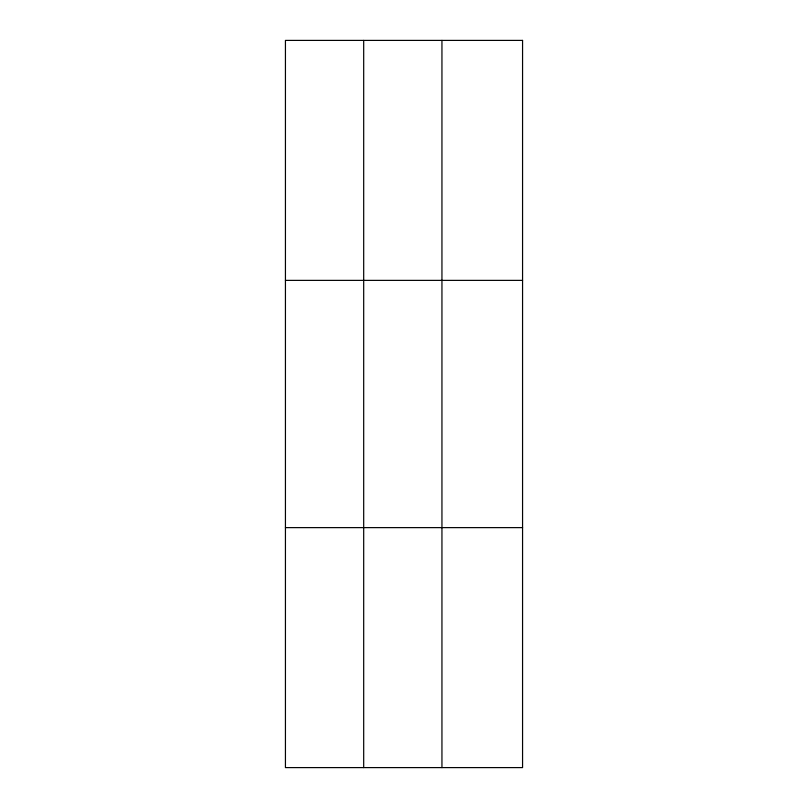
<?xml version="1.0" encoding="UTF-8"?>
<svg xmlns="http://www.w3.org/2000/svg" width="808" height="808" viewBox="0 0 808 808"><rect width="100%" height="100%" fill="white"/><g stroke="black" fill="none" stroke-linecap="round" stroke-linejoin="round"><path stroke-width="1.21" d="M363.691 767.6L363.691 40.4M441.946 767.6L441.946 40.4M285.436 280.376L522.564 280.376M285.436 527.624L522.564 527.624M522.564 40.4L522.564 767.6L285.436 767.6L285.436 40.4L522.564 40.4"/></g></svg>
